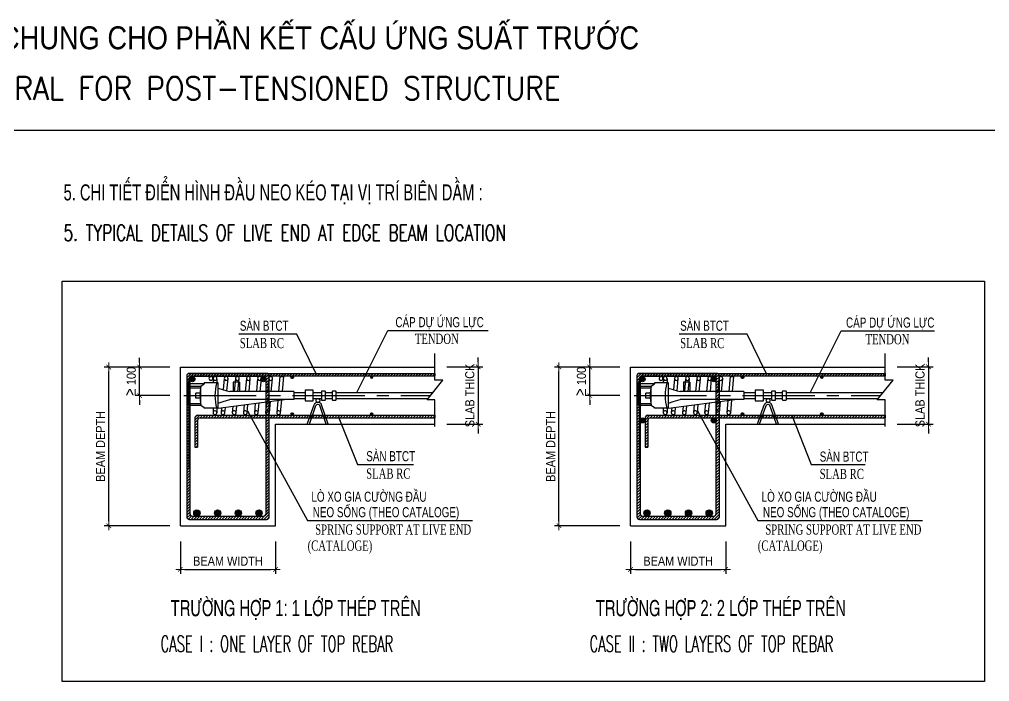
# Model space of a CAD drawing. Header units: millimetres. Extents: x 408913 to 1237273, y -191467 to -86666.
# Drawn here: x 1196826 to 1217962, y -146475 to -132042 of the extents above; entities that cross this region are included whole.
import ezdxf
from ezdxf.enums import TextEntityAlignment as Align

# ---------------------------------------------------------------- set-up
doc = ezdxf.new("R2010")
doc.units = ezdxf.units.MM
doc.header["$LTSCALE"] = 35
doc.header["$PDMODE"] = 3
doc.linetypes.add('ACAD_ISO02W100', pattern=[15, 12, -3])
doc.linetypes.add('CENTER2', pattern=[1.125, 0.75, -0.125, 0.125, -0.125])
for name, color, linetype in [('ANCHOR', 3, 'Continuous'), ('Hatch', 8, 'Continuous'), ('KCS_BORDER', 3, 'Continuous'), ('KCS_SNODE', 6, 'Continuous'), ('KCS_STEEL', 4, 'Continuous'), ('Layer1', 3, 'Continuous'), ('S-Dim', 7, 'Continuous'), ('STEEL', 4, 'Continuous'), ('STR.Dim_F-CL-B', 8, 'Continuous'), ('t10', 3, 'Continuous'), ('TEXT', 4, 'Continuous'), ('TXT-ST2', 7, 'Continuous'), ('VSC-TEXT', 31, 'Continuous'), ('y-profile', 7, 'Continuous')]:
    doc.layers.add(name, color=color, linetype=linetype)
for name, color, linetype, lineweight in [('NDC_S_DIM', 1, 'Continuous', 9), ('NDC_S_VN TEXT', 7, 'Continuous', 9), ('VSL-HATCH', 9, 'Continuous', 0)]:
    doc.layers.add(name, color=color, linetype=linetype, lineweight=lineweight)
doc.styles.add('2F', font='')
doc.styles.add('Arial', font='arial.ttf', dxfattribs={"width": 0.6})
doc.styles.add('E100', font='ISOCP.shx')
doc.styles.add('NDC_ARIAL', font='arial.ttf', dxfattribs={"width": 0.85})
doc.styles.add('ROMANS', font='romans', dxfattribs={"width": 0.75, "bigfont": 'vns'})
doc.styles.add('VNTIMEH', font='vntimeh.shx', dxfattribs={"width": 0.8, "bigfont": 'vns.shx'})
doc.styles.get('2F').set_extended_font_data('.VnArial NarrowH')
doc.dimstyles.new('A2_1-10', dxfattribs={"dimscale": 100, "dimtxt": 2, "dimasz": 1, "dimexe": 1, "dimexo": 0, "dimgap": 0.8, "dimtad": 1, "dimdec": 0, "dimlfac": 0.1, "dimdsep": 46, "dimtxsty": 'NDC_ARIAL', "dimblk": 'DIMMARK', "dimcen": 49999.938995, "dimdle": 1.5, "dimclrd": 1, "dimclre": 1, "dimclrt": 3, "dimadec": 0, "dimazin": 0, "dimtfac": 1, "dimtdec": 0, "dimtix": 1, "dimtmove": 2, "dimatfit": 3, "dimfxl": 1, "dimarcsym": 0})
doc.dimstyles.new('AR4-25', dxfattribs={"dimscale": 25, "dimtxt": 2.3, "dimasz": 2, "dimexe": 2, "dimexo": 2, "dimgap": 1, "dimtad": 1, "dimdec": 0, "dimzin": 0, "dimdsep": 46, "dimtxsty": 'E100', "dimblk1": 'AR4', "dimcen": 0, "dimdle": 0.2, "dimclrd": 8, "dimclre": 8, "dimclrt": 6, "dimadec": 0, "dimazin": 0, "dimtfac": 1, "dimtdec": 0, "dimtix": 1, "dimtmove": 2, "dimatfit": 3, "dimfxl": 2, "dimtolj": 1, "dimtzin": 0, "dimarcsym": 0})
pattern_1 = [(45, (-2943687.8, -596685.67), (-30.55711447, 30.55711447), [])]
pattern_2 = [(45, (-2933880.276, -596685.67), (-30.55711447, 30.55711447), [])]

# ---------------------------------------------------------------- blocks, each defined once
blk = doc.blocks.new('KCS_SNODE')
at = {"layer": 'KCS_SNODE'}
blk.add_hatch(color=256, dxfattribs=at).paths.add_polyline_path([(10, 0, 1), (-10, 0, 1)])
blk.add_circle((0, 0), 10, dxfattribs=at)
blk = doc.blocks.new('1')
at = {"layer": 'KCS_STEEL', "color": 2}
for p, q in [((122, 0), (-122, 0)), ((-130, -8), (-130, -452)), ((-120, -18), (-120, -442)), ((112, -10), (-112, -10)), ((120, -442), (120, -18)), ((130, -452), (130, -8)), ((-112, -450), (112, -450)), ((-122, -460), (122, -460))]:
    blk.add_line(p, q, dxfattribs=at)
for centre, start, end in [((-122, -8), 90, 180), ((122, -8), 0, 90), ((-112, -18), 90, 180), ((112, -18), 0, 90), ((-122, -452), 180, 270), ((-112, -442), 180, 270), ((112, -442), 270, 0), ((122, -452), 270, 0)]:
    blk.add_arc(centre, 8, start, end, dxfattribs=at)
blk = doc.blocks.new('DIMMARK')
at = {"layer": 'NDC_S_DIM', "color": 1}
blk.add_line((-1.5, 0), (1, 0), dxfattribs=at)
at = {"layer": 'NDC_S_DIM', "color": 2, "const_width": 0.15}
blk.add_lwpolyline([(-0.5, -0.5), (0.5, 0.5)], dxfattribs=at)
blk = doc.blocks.new('*D440')
at = {"layer": 'DEFPOINTS', "color": 0, "transparency": 16777216}
for p in [(1200332, -143423), (1202406, -143423), (1202406, -144028)]:
    blk.add_point(p, dxfattribs=at)
at = {"layer": 'NDC_S_DIM', "color": 1, "lineweight": -2, "transparency": 16777216}
for p, q in [((1200332, -143423), (1200332, -144128)), ((1202406, -143423), (1202406, -144128)), ((1200432, -144028), (1202306, -144028))]:
    blk.add_line(p, q, dxfattribs=at)
at = {"layer": 'NDC_S_DIM', "color": 1, "lineweight": -2, "transparency": 16777216, "xscale": 100, "yscale": 100, "zscale": 100, "rotation": 180}
blk.add_blockref('DIMMARK', (1200332, -144028), dxfattribs=at)
at = {"layer": 'NDC_S_DIM', "color": 1, "lineweight": -2, "transparency": 16777216, "xscale": 100, "yscale": 100, "zscale": 100}
blk.add_blockref('DIMMARK', (1202406, -144028), dxfattribs=at)
at = {"layer": 'NDC_S_DIM', "color": 3, "transparency": 16777216, "insert": (1201369, -143848), "char_height": 200, "attachment_point": 5, "style": 'NDC_ARIAL'}
blk.add_mtext('BEAM WIDTH', dxfattribs=at)
blk = doc.blocks.new('*D441')
at = {"layer": 'DEFPOINTS', "color": 0, "transparency": 16777216}
for p in [(1198772, -139619), (1200101, -139619), (1200101, -143077)]:
    blk.add_point(p, dxfattribs=at)
at = {"layer": 'NDC_S_DIM', "color": 1, "lineweight": -2, "transparency": 16777216}
for p, q in [((1200101, -139619), (1198672, -139619)), ((1198772, -142977), (1198772, -139719)), ((1200101, -143077), (1198672, -143077))]:
    blk.add_line(p, q, dxfattribs=at)
at = {"layer": 'NDC_S_DIM', "color": 1, "lineweight": -2, "transparency": 16777216, "xscale": 100, "yscale": 100, "zscale": 100}
for p, rotation in [((1198772, -139619), 90), ((1198772, -143077), 270)]:
    blk.add_blockref('DIMMARK', p, dxfattribs=dict(at, rotation=rotation))
at = {"layer": 'NDC_S_DIM', "color": 3, "transparency": 16777216, "insert": (1198592, -141348), "char_height": 200, "attachment_point": 5, "rotation": 90, "style": 'NDC_ARIAL'}
blk.add_mtext('BEAM DEPTH', dxfattribs=at)
blk = doc.blocks.new('AR4')
blk.add_line((0, 1), (0, -1))
blk.add_solid([(-1, 0.17), (-1, -0.17), (0, 0)])
blk = doc.blocks.new('*D442')
at = {"layer": 'DEFPOINTS', "color": 0, "transparency": 16777216}
for p in [(1210139, -143423), (1212214, -143423), (1212214, -144028)]:
    blk.add_point(p, dxfattribs=at)
at = {"layer": 'NDC_S_DIM', "color": 1, "lineweight": -2, "transparency": 16777216}
for p, q in [((1210139, -143423), (1210139, -144128)), ((1212214, -143423), (1212214, -144128)), ((1210239, -144028), (1212114, -144028))]:
    blk.add_line(p, q, dxfattribs=at)
at = {"layer": 'NDC_S_DIM', "color": 1, "lineweight": -2, "transparency": 16777216, "xscale": 100, "yscale": 100, "zscale": 100, "rotation": 180}
blk.add_blockref('DIMMARK', (1210139, -144028), dxfattribs=at)
at = {"layer": 'NDC_S_DIM', "color": 1, "lineweight": -2, "transparency": 16777216, "xscale": 100, "yscale": 100, "zscale": 100}
blk.add_blockref('DIMMARK', (1212214, -144028), dxfattribs=at)
at = {"layer": 'NDC_S_DIM', "color": 3, "transparency": 16777216, "insert": (1211177, -143848), "char_height": 200, "attachment_point": 5, "style": 'NDC_ARIAL'}
blk.add_mtext('BEAM WIDTH', dxfattribs=at)
blk = doc.blocks.new('*D513')
at = {"layer": 'DEFPOINTS', "color": 0, "transparency": 16777216}
for p in [(1199445, -139619), (1200101, -139619), (1200101, -140242)]:
    blk.add_point(p, dxfattribs=at)
at = {"layer": 'NDC_S_DIM', "color": 1, "lineweight": -2, "transparency": 16777216}
for p, q in [((1199445, -139519), (1199445, -139419)), ((1200101, -139619), (1199345, -139619)), ((1199445, -140242), (1199445, -139619)), ((1200101, -140242), (1199345, -140242)), ((1199445, -140342), (1199445, -140442))]:
    blk.add_line(p, q, dxfattribs=at)
at = {"layer": 'NDC_S_DIM', "color": 1, "lineweight": -2, "transparency": 16777216, "xscale": 100, "yscale": 100, "zscale": 100}
for p, rotation in [((1199445, -139619), 270), ((1199445, -140242), 90)]:
    blk.add_blockref('DIMMARK', p, dxfattribs=dict(at, rotation=rotation))
at = {"layer": 'NDC_S_DIM', "color": 3, "transparency": 16777216, "insert": (1199238, -139931), "char_height": 200, "attachment_point": 5, "rotation": 90, "style": 'NDC_ARIAL'}
blk.add_mtext('{\\fSakkal Majalla|b0|i0|c0|p2;\\H1.25x;≥\\C0; }100', dxfattribs=at)
blk = doc.blocks.new('*D514')
at = {"layer": 'DEFPOINTS', "color": 0, "transparency": 16777216}
for p in [(1206137, -139613), (1206137, -140864), (1206822, -140864)]:
    blk.add_point(p, dxfattribs=at)
at = {"layer": 'NDC_S_DIM', "color": 1, "lineweight": -2, "transparency": 16777216}
for p, q in [((1206822, -139513), (1206822, -139413)), ((1206137, -139613), (1206922, -139613)), ((1206822, -139613), (1206822, -140864)), ((1206137, -140864), (1206922, -140864)), ((1206822, -140964), (1206822, -141064))]:
    blk.add_line(p, q, dxfattribs=at)
at = {"layer": 'NDC_S_DIM', "color": 1, "lineweight": -2, "transparency": 16777216, "xscale": 100, "yscale": 100, "zscale": 100}
for p, rotation in [((1206822, -139613), 270), ((1206822, -140864), 90)]:
    blk.add_blockref('DIMMARK', p, dxfattribs=dict(at, rotation=rotation))
at = {"layer": 'NDC_S_DIM', "color": 3, "transparency": 16777216, "insert": (1206639, -140238), "char_height": 200, "attachment_point": 5, "rotation": 90, "style": 'NDC_ARIAL'}
blk.add_mtext('SLAB THICK', dxfattribs=at)
blk = doc.blocks.new('*D515')
at = {"layer": 'DEFPOINTS', "color": 0, "transparency": 16777216}
for p in [(1208580, -139619), (1209908, -139619), (1209908, -143077)]:
    blk.add_point(p, dxfattribs=at)
at = {"layer": 'NDC_S_DIM', "color": 1, "lineweight": -2, "transparency": 16777216}
for p, q in [((1209908, -139619), (1208480, -139619)), ((1208580, -142977), (1208580, -139719)), ((1209908, -143077), (1208480, -143077))]:
    blk.add_line(p, q, dxfattribs=at)
at = {"layer": 'NDC_S_DIM', "color": 1, "lineweight": -2, "transparency": 16777216, "xscale": 100, "yscale": 100, "zscale": 100}
for p, rotation in [((1208580, -139619), 90), ((1208580, -143077), 270)]:
    blk.add_blockref('DIMMARK', p, dxfattribs=dict(at, rotation=rotation))
at = {"layer": 'NDC_S_DIM', "color": 3, "transparency": 16777216, "insert": (1208400, -141348), "char_height": 200, "attachment_point": 5, "rotation": 90, "style": 'NDC_ARIAL'}
blk.add_mtext('BEAM DEPTH', dxfattribs=at)
blk = doc.blocks.new('*D516')
at = {"layer": 'DEFPOINTS', "color": 0, "transparency": 16777216}
for p in [(1209252, -139619), (1209908, -139619), (1209908, -140242)]:
    blk.add_point(p, dxfattribs=at)
at = {"layer": 'NDC_S_DIM', "color": 1, "lineweight": -2, "transparency": 16777216}
for p, q in [((1209252, -139519), (1209252, -139419)), ((1209908, -139619), (1209152, -139619)), ((1209252, -140242), (1209252, -139619)), ((1209908, -140242), (1209152, -140242)), ((1209252, -140342), (1209252, -140442))]:
    blk.add_line(p, q, dxfattribs=at)
at = {"layer": 'NDC_S_DIM', "color": 1, "lineweight": -2, "transparency": 16777216, "xscale": 100, "yscale": 100, "zscale": 100}
for p, rotation in [((1209252, -139619), 270), ((1209252, -140242), 90)]:
    blk.add_blockref('DIMMARK', p, dxfattribs=dict(at, rotation=rotation))
at = {"layer": 'NDC_S_DIM', "color": 3, "transparency": 16777216, "insert": (1209046, -139931), "char_height": 200, "attachment_point": 5, "rotation": 90, "style": 'NDC_ARIAL'}
blk.add_mtext('{\\fSakkal Majalla|b0|i0|c0|p2;\\H1.25x;≥\\C0; }100', dxfattribs=at)
blk = doc.blocks.new('*D517')
at = {"layer": 'DEFPOINTS', "color": 0, "transparency": 16777216}
for p in [(1215945, -139613), (1215945, -140864), (1216630, -140864)]:
    blk.add_point(p, dxfattribs=at)
at = {"layer": 'NDC_S_DIM', "color": 1, "lineweight": -2, "transparency": 16777216}
for p, q in [((1216630, -139513), (1216630, -139413)), ((1215945, -139613), (1216730, -139613)), ((1216630, -139613), (1216630, -140864)), ((1215945, -140864), (1216730, -140864)), ((1216630, -140964), (1216630, -141064))]:
    blk.add_line(p, q, dxfattribs=at)
at = {"layer": 'NDC_S_DIM', "color": 1, "lineweight": -2, "transparency": 16777216, "xscale": 100, "yscale": 100, "zscale": 100}
for p, rotation in [((1216630, -139613), 270), ((1216630, -140864), 90)]:
    blk.add_blockref('DIMMARK', p, dxfattribs=dict(at, rotation=rotation))
at = {"layer": 'NDC_S_DIM', "color": 3, "transparency": 16777216, "insert": (1216446, -140238), "char_height": 200, "attachment_point": 5, "rotation": 90, "style": 'NDC_ARIAL'}
blk.add_mtext('SLAB THICK', dxfattribs=at)

msp = doc.modelspace()

# ---------------------------------------------------------------- hatches: boundary and pattern name
at = {"layer": 'VSL-HATCH'}
h = msp.add_hatch(dxfattribs=at)
h.set_pattern_fill('ANSI31', color=256, scale=345.714286, style=0)
h.set_pattern_definition(pattern_1)
h.paths.add_polyline_path([(1202212.6, -139757.7), (1200525.5, -139757.7, 0.4142136), (1200470.2, -139813), (1200470.2, -142882.9, 0.4142136), (1200525.5, -142938.3), (1202212.6, -142938.3, 0.4142136), (1202267.9, -142882.9), (1202267.9, -139813, 0.4142136)])
h.paths.add_polyline_path([(1202143.5, -139826.8, -0.4142136), (1202198.8, -139882.1), (1202198.8, -142813.8, -0.4142136), (1202143.5, -142869.1), (1200594.7, -142869.1, -0.4142136), (1200539.4, -142813.8), (1200539.4, -139882.1, -0.4142136), (1200594.7, -139826.8)], flags=16)
h = msp.add_hatch(dxfattribs=at)
h.set_pattern_fill('ANSI31', color=256, scale=345.714286, style=0)
h.set_pattern_definition(pattern_1)
h.paths.add_polyline_path([(1205879.4, -139757.7), (1202212.6, -139757.7, -0.4142136), (1202267.9, -139813), (1205879.4, -139813)])
h.paths.add_polyline_path([(1202212.6, -139757.7), (1200525.5, -139757.7, 0.4142136), (1200470.2, -139813), (1200470.2, -141832), (1200525.5, -141832), (1200525.5, -139868.3, -0.4142136), (1200580.8, -139813), (1202267.9, -139813, 0.4142136)])
h = msp.add_hatch(dxfattribs=at)
h.set_pattern_fill('ANSI31', color=256, scale=69.142857, style=0)
h.set_pattern_definition([(45, (-2943687.801, -595883.614), (-6.111422895, 6.111422895), [])])
h.paths.add_polyline_path([(1202742.4, -139840.7, 1), (1202797.7, -139840.7, 1)])
h = msp.add_hatch(dxfattribs=at)
h.set_pattern_fill('ANSI31', color=256, scale=69.142857, style=0)
h.set_pattern_definition([(45, (-2941959.229, -595883.614), (-6.111422895, 6.111422895), [])])
h.paths.add_polyline_path([(1204471, -139840.7, 1), (1204526.3, -139840.7, 1)])
h = msp.add_hatch(dxfattribs=at)
h.set_pattern_fill('ANSI31', color=256, scale=345.714286, style=0)
h.set_pattern_definition(pattern_2)
h.paths.add_polyline_path([(1212020.1, -139757.7), (1210333.1, -139757.7, 0.4142136), (1210277.7, -139813), (1210277.7, -142882.9, 0.4142136), (1210333.1, -142938.3), (1212020.1, -142938.3, 0.4142136), (1212075.5, -142882.9), (1212075.5, -139813, 0.4142136)])
h.paths.add_polyline_path([(1211951, -139826.8, -0.4142136), (1212006.3, -139882.1), (1212006.3, -142813.8, -0.4142136), (1211951, -142869.1), (1210402.2, -142869.1, -0.4142136), (1210346.9, -142813.8), (1210346.9, -139882.1, -0.4142136), (1210402.2, -139826.8)], flags=16)
h = msp.add_hatch(dxfattribs=at)
h.set_pattern_fill('ANSI31', color=256, scale=345.714286, style=0)
h.set_pattern_definition(pattern_2)
h.paths.add_polyline_path([(1215686.9, -139757.7), (1212020.1, -139757.7, -0.4142136), (1212075.5, -139813), (1215686.9, -139813)])
h.paths.add_polyline_path([(1212020.1, -139757.7), (1210333.1, -139757.7, 0.4142136), (1210277.7, -139813), (1210277.7, -141832), (1210333.1, -141832), (1210333.1, -139868.3, -0.4142136), (1210388.4, -139813), (1212075.5, -139813, 0.4142136)])
h = msp.add_hatch(dxfattribs=at)
h.set_pattern_fill('ANSI31', color=256, scale=69.142857, style=0)
h.set_pattern_definition([(45, (-2933880.276, -595883.614), (-6.111422895, 6.111422895), [])])
h.paths.add_polyline_path([(1212549.9, -139840.7, 1), (1212605.2, -139840.7, 1)])
h = msp.add_hatch(dxfattribs=at)
h.set_pattern_fill('ANSI31', color=256, scale=69.142857, style=0)
h.set_pattern_definition([(45, (-2932151.705, -595883.614), (-6.111422895, 6.111422895), [])])
h.paths.add_polyline_path([(1214278.5, -139840.7, 1), (1214333.8, -139840.7, 1)])
h = msp.add_hatch(dxfattribs=at)
h.set_pattern_fill('ANSI31', color=256, scale=345.714286, style=0)
h.set_pattern_definition(pattern_1)
h.paths.add_polyline_path([(1205879.4, -140670.4), (1202267.9, -140670.4), (1202267.9, -140725.7), (1205879.4, -140725.7)])
h.paths.add_polyline_path([(1202267.9, -140670.4), (1202198.8, -140670.4), (1202198.8, -140725.7), (1202267.9, -140725.7)])
edge = h.paths.add_edge_path()
edge.add_line((1202198.8, -140670.4), (1200706.3, -140670.4))
edge.add_arc((1200706.3, -140725.7), 55.3, 90, 180)
edge.add_line((1200651, -140725.7), (1200651, -141361.8))
edge.add_line((1200651, -141361.8), (1200706.3, -141361.8))
edge.add_line((1200706.3, -141361.8), (1200706.3, -140781))
edge.add_arc((1200761.6, -140781), 55.3, 90, 180, ccw=False)
edge.add_line((1200761.6, -140725.7), (1202198.8, -140725.7))
edge.add_line((1202198.8, -140725.7), (1202198.8, -140670.4))
h = msp.add_hatch(dxfattribs=at)
h.set_pattern_fill('ANSI31', color=256, scale=69.142857, style=0)
h.set_pattern_definition([(45, (-2943687.801, -596685.671), (-6.111422895, 6.111422895), [])])
h.paths.add_polyline_path([(1202742.4, -140642.7, 1), (1202797.7, -140642.7, 1)])
h = msp.add_hatch(dxfattribs=at)
h.set_pattern_fill('ANSI31', color=256, scale=69.142857, style=0)
h.set_pattern_definition([(45, (-2941959.229, -596685.671), (-6.111422895, 6.111422895), [])])
h.paths.add_polyline_path([(1204471, -140642.7, 1), (1204526.3, -140642.7, 1)])
h = msp.add_hatch(dxfattribs=at)
h.set_pattern_fill('ANSI31', color=256, scale=345.714286, style=0)
h.set_pattern_definition(pattern_2)
h.paths.add_polyline_path([(1215686.9, -140670.4), (1212075.5, -140670.4), (1212075.5, -140725.7), (1215686.9, -140725.7)])
h.paths.add_polyline_path([(1212075.5, -140670.4), (1212006.3, -140670.4), (1212006.3, -140725.7), (1212075.5, -140725.7)])
edge = h.paths.add_edge_path()
edge.add_line((1212006.3, -140670.4), (1210513.8, -140670.4))
edge.add_arc((1210513.8, -140725.7), 55.3, 90, 180)
edge.add_line((1210458.5, -140725.7), (1210458.5, -141361.8))
edge.add_line((1210458.5, -141361.8), (1210513.8, -141361.8))
edge.add_line((1210513.8, -141361.8), (1210513.8, -140781))
edge.add_arc((1210569.2, -140781), 55.3, 90, 180, ccw=False)
edge.add_line((1210569.2, -140725.7), (1212006.3, -140725.7))
edge.add_line((1212006.3, -140725.7), (1212006.3, -140670.4))
h = msp.add_hatch(dxfattribs=at)
h.set_pattern_fill('ANSI31', color=256, scale=69.142857, style=0)
h.set_pattern_definition([(45, (-2933880.276, -596685.671), (-6.111422895, 6.111422895), [])])
h.paths.add_polyline_path([(1212549.9, -140642.7, 1), (1212605.2, -140642.7, 1)])
h = msp.add_hatch(dxfattribs=at)
h.set_pattern_fill('ANSI31', color=256, scale=69.142857, style=0)
h.set_pattern_definition([(45, (-2932151.705, -596685.671), (-6.111422895, 6.111422895), [])])
h.paths.add_polyline_path([(1214278.5, -140642.7, 1), (1214333.8, -140642.7, 1)])
at = {"layer": 'y-profile'}
for points in [[(1200539.2, -139882.1, 1), (1200649.8, -139882.1, 1)], [(1202198.9, -139882.1, -1), (1202088.3, -139882.1, -1)], [(1210346.7, -139882.1, 1), (1210457.4, -139882.1, 1)], [(1212006.5, -139882.1, -1), (1211895.8, -139882.1, -1)], [(1210346.7, -140781, 1), (1210457.4, -140781, 1)], [(1212006.5, -140781, -1), (1211895.8, -140781, -1)]]:
    msp.add_hatch(color=256, dxfattribs=at).paths.add_polyline_path(points)

# ---------------------------------------------------------------- linework, layer by layer
for p, q in [((1201621, -139945.3), (1201482.7, -139945.3)), ((1201482.7, -139945.3), (1201482.7, -140155.3)), ((1201621, -139945.3), (1201621, -140155.3)), ((1211428.5, -139945.3), (1211290.3, -139945.3)), ((1211290.3, -139945.3), (1211290.3, -140155.3)), ((1211428.5, -139945.3), (1211428.5, -140155.3))]:
    msp.add_line(p, q)
for points in [[(1203479, -140141.4), (1203419, -140141.4, 0.4142136), (1203405.2, -140155.3), (1203405.2, -140328.1, 0.4142136), (1203419, -140342), (1203479, -140342, 0.4142136), (1203492.9, -140328.1), (1203492.9, -140155.3, 0.4142136)], [(1203712.8, -140141.4), (1203652.7, -140141.4, 0.4142136), (1203638.9, -140155.2), (1203638.9, -140328.1, 0.4142136), (1203652.7, -140341.9), (1203712.8, -140341.9, 0.4142136), (1203726.6, -140328.1), (1203726.6, -140155.2, 0.4142136)], [(1213286.6, -140141.4), (1213226.5, -140141.4, 0.4142136), (1213212.7, -140155.3), (1213212.7, -140328.1, 0.4142136), (1213226.5, -140342), (1213286.6, -140342, 0.4142136), (1213300.4, -140328.1), (1213300.4, -140155.3, 0.4142136)], [(1213520.3, -140141.4), (1213460.2, -140141.4, 0.4142136), (1213446.4, -140155.2), (1213446.4, -140328.1, 0.4142136), (1213460.2, -140341.9), (1213520.3, -140341.9, 0.4142136), (1213534.1, -140328.1), (1213534.1, -140155.2, 0.4142136)]]:
    msp.add_lwpolyline(points, format="xyb", close=True)
at = {"layer": 'ANCHOR', "color": 7}
for p, q in [((1200852.3, -139983.1), (1200481.1, -139983.1)), ((1200481.1, -139983.1), (1200481.1, -140071.1)), ((1200481.1, -140071.1), (1200517, -140071.1)), ((1200506.9, -140036.5), (1200781.3, -140036.5)), ((1200506.9, -140036.5), (1200781.3, -140036.5)), ((1200517, -140071.1), (1200769.6, -140071.1)), ((1200781.3, -140036.5), (1200852.3, -139983.1)), ((1200781.3, -140446.9), (1200781.3, -140036.5)), ((1201159.1, -139965.1), (1200852.3, -139965.1)), ((1200852.3, -139965.1), (1200852.3, -139983.1)), ((1201159, -140518.3), (1201159.1, -139965.1)), ((1201159.1, -140079.7), (1201345, -140134.9)), ((1210659.8, -139983.1), (1210288.7, -139983.1)), ((1210288.7, -139983.1), (1210288.7, -140071.1)), ((1210288.7, -140071.1), (1210324.5, -140071.1)), ((1210314.4, -140036.5), (1210588.9, -140036.5)), ((1210314.4, -140036.5), (1210588.9, -140036.5)), ((1210324.5, -140071.1), (1210577.2, -140071.1)), ((1210588.9, -140036.5), (1210659.8, -139983.1)), ((1210588.9, -140446.9), (1210588.9, -140036.5)), ((1210966.6, -139965.1), (1210659.8, -139965.1)), ((1210659.8, -139965.1), (1210659.8, -139983.1)), ((1210966.6, -140518.3), (1210966.6, -139965.1)), ((1210966.6, -140079.7), (1211152.5, -140134.9)), ((1200666.9, -140296.9), (1200666.9, -140186.3)), ((1200761.3, -140186.3), (1200666.9, -140186.3)), ((1200761.3, -140296.9), (1200666.9, -140296.9)), ((1201159.1, -140518.3), (1202604.1, -140328.1)), ((1201262, -140373.1), (1201413.5, -140328.1)), ((1201345, -140134.9), (1201413.4, -140155.3)), ((1202803.2, -140155.3), (1201413.4, -140155.3)), ((1202803.2, -140328.1), (1201413.5, -140328.1)), ((1202803.2, -140155.3), (1202803.2, -140328.1)), ((1202803.2, -140176), (1203047.6, -140176)), ((1202803.2, -140307.4), (1203047.6, -140307.4)), ((1203226.4, -140176), (1203405.2, -140176)), ((1203226.4, -140307.4), (1203405.2, -140307.4)), ((1203492.9, -140176), (1203638.9, -140176)), ((1203492.9, -140307.4), (1203638.9, -140307.4)), ((1203726.6, -140176), (1205833.2, -140176)), ((1203726.6, -140307.4), (1205728.1, -140307.4)), ((1210474.4, -140296.9), (1210474.4, -140186.3)), ((1210568.8, -140186.3), (1210474.4, -140186.3)), ((1210568.8, -140296.9), (1210474.4, -140296.9)), ((1210966.6, -140518.3), (1212411.7, -140328.1)), ((1211069.5, -140373.1), (1211221, -140328.1)), ((1211152.5, -140134.9), (1211220.9, -140155.3)), ((1212610.8, -140155.3), (1211220.9, -140155.3)), ((1212610.8, -140328.1), (1211221, -140328.1)), ((1212610.8, -140155.3), (1212610.8, -140328.1)), ((1212610.8, -140176), (1212855.1, -140176)), ((1212610.8, -140307.4), (1212855.1, -140307.4)), ((1213033.9, -140176), (1213212.7, -140176)), ((1213033.9, -140307.4), (1213212.7, -140307.4)), ((1213300.4, -140176), (1213446.4, -140176)), ((1213300.4, -140307.4), (1213446.4, -140307.4)), ((1213534.1, -140176), (1215640.7, -140176)), ((1213534.1, -140307.4), (1215535.7, -140307.4)), ((1200506.9, -140446.9), (1200781.3, -140446.9)), ((1200506.9, -140446.9), (1200781.3, -140446.9)), ((1200517, -140412.3), (1200769.6, -140412.3)), ((1200781.3, -140412.3), (1200781.3, -140412.3)), ((1200781.3, -140446.9), (1200852.3, -140500.3)), ((1200852.3, -140518.3), (1200852.3, -140500.3)), ((1201159.1, -140518.3), (1200852.3, -140518.3)), ((1201159, -140403.6), (1201262, -140373.1)), ((1210314.4, -140446.9), (1210588.9, -140446.9)), ((1210314.4, -140446.9), (1210588.9, -140446.9)), ((1210324.5, -140412.3), (1210577.2, -140412.3)), ((1210588.9, -140412.3), (1210588.9, -140412.3)), ((1210588.9, -140446.9), (1210659.8, -140500.3)), ((1210659.8, -140518.3), (1210659.8, -140500.3)), ((1210966.6, -140518.3), (1210659.8, -140518.3)), ((1210966.6, -140403.6), (1211069.5, -140373.1))]:
    msp.add_line(p, q, dxfattribs=at)
for centre, radius, start, end in [((1201062.5, -140241.7), 592.3, 159.73214, 200.26786), ((1201062.5, -140241.7), 571.6, 162.63271, 197.36729), ((1201743.7, -140241.7), 984, 167.96412, 192.03588), ((1202097.2, -140241.7), 1012.5, 164.14652, 195.84936), ((1210870.1, -140241.7), 592.3, 159.73214, 200.26786), ((1210870.1, -140241.7), 571.6, 162.63271, 197.36729), ((1211551.2, -140241.7), 984, 167.96412, 192.03588), ((1211904.7, -140241.7), 1012.5, 164.14652, 195.84936)]:
    msp.add_arc(centre, radius, start, end, dxfattribs=at)
at = {"layer": 'Hatch', "linetype": 'ACAD_ISO02W100', "ltscale": 7}
for p, q in [((1203098.2, -140864), (1203245.1, -140445.7)), ((1203142.2, -140864), (1203284.2, -140459.5)), ((1203511.3, -140864), (1203369.3, -140459.5)), ((1203555.3, -140864), (1203408.5, -140445.7)), ((1212905.8, -140864), (1213052.6, -140445.7)), ((1212949.7, -140864), (1213091.7, -140459.5)), ((1213318.9, -140864), (1213176.9, -140459.5)), ((1213362.8, -140864), (1213216, -140445.7))]:
    msp.add_line(p, q, dxfattribs=at)
at = {"layer": 'Hatch'}
for p, q in [((1203330.2, -140390.3), (1203323.3, -140390.3)), ((1203330.2, -140431.7), (1203323.3, -140431.7)), ((1213137.7, -140390.3), (1213130.9, -140390.3)), ((1213137.7, -140431.7), (1213130.9, -140431.7))]:
    msp.add_line(p, q, dxfattribs=at)
for centre in [(1203329, -140348.8), (1213136.5, -140348.8)]:
    msp.add_circle(centre, 41.5, dxfattribs=at)
for centre, radius, start, end in [((1203323.3, -140473.2), 83, 90, 160.65508), ((1203323.3, -140473.2), 41.5, 90, 160.65508), ((1203330.2, -140473.2), 83, 19.34492, 90), ((1203330.2, -140473.2), 41.5, 19.34492, 90), ((1213130.9, -140473.2), 83, 90, 160.65508), ((1213130.9, -140473.2), 41.5, 90, 160.65508), ((1213137.7, -140473.2), 83, 19.34492, 90), ((1213137.7, -140473.2), 41.5, 19.34492, 90)]:
    msp.add_arc(centre, radius, start, end, dxfattribs=at)
at = {"layer": 'KCS_BORDER'}
for p, q in [((1200331.9, -139619.4), (1202406.2, -139619.4)), ((1200331.9, -143076.5), (1200331.9, -139619.4)), ((1202406.2, -139619.4), (1205879.4, -139619.4)), ((1210139.5, -139619.4), (1212213.7, -139619.4)), ((1210139.5, -143076.5), (1210139.5, -139619.4)), ((1212213.7, -139619.4), (1215686.9, -139619.4)), ((1202406.2, -143076.5), (1202406.2, -140864)), ((1202406.2, -140864), (1205879.4, -140864)), ((1212213.7, -143076.5), (1212213.7, -140864)), ((1212213.7, -140864), (1215686.9, -140864)), ((1200331.9, -143076.5), (1202406.2, -143076.5)), ((1210139.5, -143076.5), (1212213.7, -143076.5))]:
    msp.add_line(p, q, dxfattribs=at)
at = {"layer": 'KCS_BORDER', "color": 1}
for points in [[(1205879.4, -140913.4), (1205879.4, -140334.3), (1205706.6, -140334.3), (1206052.3, -139902.2), (1205879.4, -139902.2), (1205879.4, -139323.1)], [(1215686.9, -140913.4), (1215686.9, -140334.3), (1215514.1, -140334.3), (1215859.8, -139902.2), (1215686.9, -139902.2), (1215686.9, -139323.1)]]:
    msp.add_lwpolyline(points, dxfattribs=at)
at = {"layer": 'KCS_STEEL', "color": 6}
for p, q in [((1200470.2, -139813), (1200470.2, -141832)), ((1200525.5, -139757.7), (1205879.4, -139757.7)), ((1200525.5, -141832), (1200525.5, -139868.3)), ((1200580.8, -139813), (1205879.4, -139813)), ((1205879.4, -139757.7), (1205879.4, -139813)), ((1210277.7, -139813), (1210277.7, -141832)), ((1210333.1, -139757.7), (1215686.9, -139757.7)), ((1210333.1, -141832), (1210333.1, -139868.3)), ((1210388.4, -139813), (1215686.9, -139813)), ((1215686.9, -139757.7), (1215686.9, -139813)), ((1200651, -140725.7), (1200651, -141361.8)), ((1200706.3, -140670.4), (1205879.4, -140670.4)), ((1200761.6, -140725.7), (1205879.4, -140725.7)), ((1205879.4, -140670.4), (1205879.4, -140725.7)), ((1210458.5, -140725.7), (1210458.5, -141361.8)), ((1210513.8, -140670.4), (1215686.9, -140670.4)), ((1210569.2, -140725.7), (1215686.9, -140725.7)), ((1215686.9, -140670.4), (1215686.9, -140725.7)), ((1200706.3, -140781), (1200706.3, -141361.8)), ((1210513.8, -140781), (1210513.8, -141361.8)), ((1200651, -141361.8), (1200706.3, -141361.8)), ((1210458.5, -141361.8), (1210513.8, -141361.8)), ((1200470.2, -141832), (1200525.5, -141832)), ((1210277.7, -141832), (1210333.1, -141832))]:
    msp.add_line(p, q, dxfattribs=at)
for centre in [(1202770, -139840.7), (1212577.6, -139840.7), (1202770, -140642.7), (1204498.6, -140642.7), (1212577.6, -140642.7), (1214306.1, -140642.7)]:
    msp.add_circle(centre, 27.7, dxfattribs=at)
for centre in [(1200525.5, -139813), (1200580.8, -139868.3), (1210333.1, -139813), (1210388.4, -139868.3), (1200706.3, -140725.7), (1200761.6, -140781), (1210513.8, -140725.7), (1210569.2, -140781)]:
    msp.add_arc(centre, 55.3, 90, 180, dxfattribs=at)
at = {"layer": 'Layer1'}
for p, q in [((1201045.3, -139863.5), (1201045, -139965.1)), ((1201127.7, -139873.2), (1201128, -139965.1)), ((1201288.5, -139868.3), (1201266.2, -140111.6)), ((1201347.2, -140135.6), (1201371.2, -139873.2)), ((1201530.8, -139868.3), (1201504.5, -140155.3)), ((1201587.6, -140155.3), (1201613.5, -139873.2)), ((1201772.8, -139868.3), (1201746.5, -140155.3)), ((1201829.6, -140155.3), (1201855.5, -139873.2)), ((1202014.8, -139868.3), (1201988.5, -140155.3)), ((1202071.6, -140155.3), (1202097.5, -139873.2)), ((1202256.8, -139868.3), (1202230.5, -140155.3)), ((1202313.6, -140155.3), (1202339.5, -139873.2)), ((1202502.6, -139826.8), (1202472.5, -140155.3)), ((1202502.6, -139826.8), (1202585.7, -139826.8)), ((1202555.6, -140155.3), (1202585.7, -139826.8)), ((1210852.8, -139863.5), (1210852.6, -139965.1)), ((1210935.2, -139873.2), (1210935.5, -139965.1)), ((1211096, -139868.3), (1211073.8, -140111.6)), ((1211154.7, -140135.6), (1211178.7, -139873.2)), ((1211338.3, -139868.3), (1211312, -140155.3)), ((1211395.2, -140155.3), (1211421, -139873.2)), ((1211580.3, -139868.3), (1211554, -140155.3)), ((1211637.2, -140155.3), (1211663, -139873.2)), ((1211822.3, -139868.3), (1211796, -140155.3)), ((1211879.2, -140155.3), (1211905, -139873.2)), ((1212064.3, -139868.3), (1212038, -140155.3)), ((1212121.2, -140155.3), (1212147, -139873.2)), ((1212310.1, -139826.8), (1212280, -140155.3)), ((1212310.1, -139826.8), (1212393.2, -139826.8)), ((1212363.2, -140155.3), (1212393.2, -139826.8)), ((1202513.5, -140619.2), (1202539.4, -140336.6)), ((1212321, -140619.2), (1212346.9, -140336.6)), ((1201045, -140518.3), (1201045, -140615.1)), ((1201128, -140518.3), (1201128, -140615.1)), ((1201229.8, -140508.9), (1201220.6, -140610.2)), ((1201303.2, -140615.1), (1201313.5, -140502.9)), ((1201475.3, -140476.6), (1201463.1, -140610.2)), ((1201545.8, -140615.1), (1201559.4, -140465.6)), ((1201720.3, -140444.4), (1201705.1, -140610.2)), ((1201787.8, -140615.1), (1201804.4, -140433.3)), ((1201965.3, -140412.2), (1201946.8, -140614.3)), ((1202029.5, -140619.2), (1202049.5, -140401.1)), ((1202210.3, -140379.9), (1202188.8, -140614.3)), ((1202271.5, -140619.2), (1202294.4, -140368.9)), ((1202455.2, -140347.7), (1202430.8, -140614.3)), ((1210852.6, -140518.3), (1210852.6, -140615.1)), ((1210935.5, -140518.3), (1210935.5, -140615.1)), ((1211037.4, -140508.9), (1211028.1, -140610.2)), ((1211110.8, -140615.1), (1211121, -140502.9)), ((1211282.8, -140476.6), (1211270.6, -140610.2)), ((1211353.3, -140615.1), (1211367, -140465.6)), ((1211527.8, -140444.4), (1211512.6, -140610.2)), ((1211595.3, -140615.1), (1211611.9, -140433.3)), ((1211772.8, -140412.2), (1211754.3, -140614.3)), ((1211837, -140619.2), (1211857, -140401.1)), ((1212017.8, -140379.9), (1211996.3, -140614.3)), ((1212079, -140619.2), (1212101.9, -140368.9)), ((1212262.7, -140347.7), (1212238.3, -140614.3))]:
    msp.add_line(p, q, dxfattribs=at)
for points in [[(1203226.4, -140125.1), (1203047.6, -140125.1), (1203047.6, -140358.3), (1203226.4, -140358.3)], [(1213033.9, -140125.1), (1212855.1, -140125.1), (1212855.1, -140358.3), (1213033.9, -140358.3)]]:
    msp.add_lwpolyline(points, close=True, dxfattribs=at)
for centre, start, end in [((1200996.9, -139868.3), 173.29016, 353.29016), ((1200996.9, -139868.3), 353.29016, 173.29016), ((1201086.5, -139868.3), 173.29016, 353.29016), ((1201086.5, -139868.3), 353.29016, 173.29016), ((1201330, -139868.3), 173.29016, 353.29016), ((1201330, -139868.3), 353.29016, 173.29016), ((1201572.3, -139868.3), 173.29016, 353.29016), ((1201572.3, -139868.3), 353.29016, 173.29016), ((1201814.3, -139868.3), 173.29016, 353.29016), ((1201814.3, -139868.3), 353.29016, 173.29016), ((1202056.3, -139868.3), 173.29016, 353.29016), ((1202056.3, -139868.3), 353.29016, 173.29016), ((1202298.3, -139868.3), 173.29016, 353.29016), ((1202298.3, -139868.3), 353.29016, 173.29016), ((1210804.4, -139868.3), 173.29016, 353.29016), ((1210804.4, -139868.3), 353.29016, 173.29016), ((1210894, -139868.3), 173.29016, 353.29016), ((1210894, -139868.3), 353.29016, 173.29016), ((1211137.5, -139868.3), 173.29016, 353.29016), ((1211137.5, -139868.3), 353.29016, 173.29016), ((1211379.8, -139868.3), 173.29016, 353.29016), ((1211379.8, -139868.3), 353.29016, 173.29016), ((1211621.8, -139868.3), 173.29016, 353.29016), ((1211621.8, -139868.3), 353.29016, 173.29016), ((1211863.8, -139868.3), 173.29016, 353.29016), ((1211863.8, -139868.3), 353.29016, 173.29016), ((1212105.8, -139868.3), 173.29016, 353.29016), ((1212105.8, -139868.3), 353.29016, 173.29016), ((1201086.5, -140615.1), 173.29016, 353.29016), ((1201086.5, -140615.1), 353.29016, 173.29016), ((1201261.8, -140615.1), 173.29016, 353.29016), ((1201261.8, -140615.1), 353.29016, 173.29016), ((1201504.3, -140615.1), 173.29016, 353.29016), ((1201504.3, -140615.1), 353.29016, 173.29016), ((1201746.3, -140615.1), 173.29016, 353.29016), ((1201746.3, -140615.1), 353.29016, 173.29016), ((1201988.3, -140615.1), 173.29016, 353.29016), ((1201988.3, -140615.1), 353.29016, 173.29016), ((1202230.3, -140615.1), 173.29016, 353.29016), ((1202230.3, -140615.1), 353.29016, 173.29016), ((1202472.3, -140615.1), 173.29016, 353.29016), ((1202472.3, -140615.1), 353.29016, 173.29016), ((1210894, -140615.1), 173.29016, 353.29016), ((1210894, -140615.1), 353.29016, 173.29016), ((1211069.3, -140615.1), 173.29016, 353.29016), ((1211069.3, -140615.1), 353.29016, 173.29016), ((1211311.8, -140615.1), 173.29016, 353.29016), ((1211311.8, -140615.1), 353.29016, 173.29016), ((1211553.8, -140615.1), 173.29016, 353.29016), ((1211553.8, -140615.1), 353.29016, 173.29016), ((1211795.8, -140615.1), 173.29016, 353.29016), ((1211795.8, -140615.1), 353.29016, 173.29016), ((1212037.8, -140615.1), 173.29016, 353.29016), ((1212037.8, -140615.1), 353.29016, 173.29016), ((1212279.8, -140615.1), 173.29016, 353.29016), ((1212279.8, -140615.1), 353.29016, 173.29016)]:
    msp.add_arc(centre, 41.5, start, end, dxfattribs=at)
at = {"layer": 'STEEL', "color": 8, "linetype": 'ByBlock', "ltscale": 600}
msp.add_lwpolyline([(1197758.7, -137747.1), (1217849.4, -137747.1), (1217849.4, -146474.5), (1197758.7, -146474.5)], close=True, dxfattribs=at)
at = {"layer": 'STR.Dim_F-CL-B'}
msp.add_lwpolyline([(1165550.7, -134454.2), (1237273, -134454.2)], dxfattribs=at)
at = {"layer": 't10', "color": 8, "linetype": 'CENTER2', "ltscale": 60}
for p, q in [((1200410.5, -140241.6), (1205780.7, -140241.6)), ((1210218, -140241.6), (1215588.3, -140241.6))]:
    msp.add_line(p, q, dxfattribs=at)
at = {"layer": 'VSL-HATCH'}
for centre in [(1204498.6, -139840.7), (1214306.1, -139840.7)]:
    msp.add_circle(centre, 27.7, dxfattribs=at)
at = {"layer": 'y-profile'}
for centre in [(1200594.5, -139882.1), (1202143.6, -139882.1), (1210402, -139882.1), (1211951.2, -139882.1), (1210402, -140781), (1211951.2, -140781)]:
    msp.add_circle(centre, 55.3, dxfattribs=at)

# ---------------------------------------------------------------- block references
at = {"layer": 'KCS_STEEL', "color": 6, "xscale": 6.914285714285714, "yscale": 6.914285714285714, "zscale": 6.914285714285714}
for p in [(1201369.1, -139757.7), (1211176.6, -139757.7)]:
    msp.add_blockref('1', p, dxfattribs=at)
at = {"layer": 'KCS_STEEL', "xscale": 6.914285714285714, "yscale": 6.914285714285714, "zscale": 6.914285714285714}
for p in [(1200691.5, -142800), (1201143.2, -142800), (1201594.9, -142800), (1202046.7, -142800), (1210499, -142800), (1210950.7, -142800), (1211402.5, -142800), (1211854.2, -142800)]:
    msp.add_blockref('KCS_SNODE', p, dxfattribs=at)

# ---------------------------------------------------------------- texts
at = {"color": 2, "style": 'ROMANS'}
for s, width, p in [('5. TYPICAL DETAILS OF LIVE END AT EDGE BEAM LOCATION', 0.7, (1197787.6, -136867.1)), ('CASE I : ONE LAYER OF TOP REBAR ', 0.6, (1199900.4, -145825)), ('CASE II : TWO LAYERS OF TOP REBAR', 0.6, (1209246.1, -145825))]:
    msp.add_text(s, height=350, dxfattribs=dict(at, width=width)).set_placement(p)
at = {"layer": 'NDC_S_VN TEXT', "ltscale": 30, "style": 'NDC_ARIAL', "width": 0.85}
msp.add_text('GHI CHÚ CHUNG CHO PHẦN KẾT CẤU ỨNG SUẤT TRƯỚC', height=500, dxfattribs=at).set_placement((1193730.1, -132692.8))
at = {"layer": 'TEXT', "color": 7, "linetype": 'Continuous', "style": '2F', "width": 0.8}
msp.add_text('5. CHI TIÕT §IÓN H×NH §ÇU NEO KÐO T¹I VÞ TRÝ BI£N DÇM :', height=350, dxfattribs=at).set_placement((1197787.6, -135987.1))
at = {"layer": 'TEXT', "color": 0, "style": 'Arial', "width": 0.7}
for s, p in [('SÀN BTCT', (1202690.8, -138718.2)), ('CÁP DỰ ỨNG LỰC', (1206942.8, -138640.7)), ('SÀN BTCT', (1212284, -138718.2)), ('CÁP DỰ ỨNG LỰC', (1216760.4, -138648.9)), ('SÀN BTCT', (1205445.7, -141561.9)), ('SÀN BTCT', (1215324.4, -141570.1)), ('LÒ XO GIA CƯỜNG ĐẦU', (1205695.1, -142444.7)), ('LÒ XO GIA CƯỜNG ĐẦU', (1215502.7, -142444.7)), ('NEO SỐNG (THEO CATALOGE)', (1206407.6, -142781.8)), ('NEO SỐNG (THEO CATALOGE)', (1216215.1, -142781.8))]:
    msp.add_text(s, height=220, dxfattribs=at).set_placement(p, align=Align.MIDDLE_RIGHT)
at = {"layer": 'TEXT', "color": 7, "linetype": 'Continuous', "style": '2F', "width": 0.8}
for s, p in [('TR¦êNG HîP 1: 1 LíP thÐp trªn', (1202846.7, -145046.8)), ('TR¦êNG HîP 2: 2 LíP thÐp trªn', (1212107.2, -145046.8))]:
    msp.add_text(s, height=350, dxfattribs=at).set_placement(p, align=Align.CENTER)
at = {"layer": 'TXT-ST2', "color": 2, "style": 'VNTIMEH', "width": 0.7}
for s, p in [('SLAB RC', (1202589.6, -139096.3)), ('TENDON', (1206397.1, -139003.2)), ('SLAB RC', (1212182.8, -139096.3)), ('TENDON', (1216214.7, -139011.4)), ('SLAB RC', (1205344.5, -141940)), ('SLAB RC', (1215223.2, -141948.2)), ('SPRING SUPPORT AT LIVE END', (1206667.9, -143159.9)), ('SPRING SUPPORT AT LIVE END', (1216475.4, -143159.9)), ('(CATALOGE)', (1204513.4, -143509.9)), ('(CATALOGE)', (1214320.9, -143509.9))]:
    msp.add_text(s, height=220, dxfattribs=at).set_placement(p, align=Align.MIDDLE_RIGHT)
at = {"layer": 'VSC-TEXT', "color": 2, "ltscale": 150, "style": 'ROMANS', "width": 0.9}
msp.add_text('GENERAL FOR POST-TENSIONED STRUCTURE', height=500, dxfattribs=at).set_placement((1201886.1, -133792.7), align=Align.CENTER)

# ---------------------------------------------------------------- dimensions: what is measured, and where the dimension line sits
at = {"layer": 'NDC_S_DIM'}
for base, p1, p2, text, picture, middle in [((1199444.7, -139619.4), (1200100.9, -140241.6), (1200100.9, -139619.4), '{\\fSakkal Majalla|b0|i0|c0|p2;\\H1.25x;≥\\C0; }100', '*D513', (1199238, -139930.5)), ((1206822.1, -140864), (1206137.2, -139612.7), (1206137.2, -140864), 'SLAB THICK', '*D514', (1206638.7, -140238.3)), ((1209252.3, -139619.4), (1209908.5, -140241.6), (1209908.5, -139619.4), '{\\fSakkal Majalla|b0|i0|c0|p2;\\H1.25x;≥\\C0; }100', '*D516', (1209045.6, -139930.5)), ((1216629.7, -140864), (1215944.8, -139612.7), (1215944.8, -140864), 'SLAB THICK', '*D517', (1216446.3, -140238.3)), ((1198772.2, -139619.4), (1200100.9, -143076.5), (1200100.9, -139619.4), 'BEAM DEPTH', '*D441', (1198592.2, -141348)), ((1208579.8, -139619.4), (1209908.5, -143076.5), (1209908.5, -139619.4), 'BEAM DEPTH', '*D515', (1208399.7, -141348))]:
    dim = msp.add_linear_dim(base=base, p1=p1, p2=p2, angle=90, text=text, dimstyle='A2_1-10', dxfattribs=at)
    dim.commit()
    dim.dimension.update_dxf_attribs({"geometry": picture, "text_midpoint": middle})
for base, p1, p2, picture, middle in [((1202406.2, -144028.1), (1200331.9, -143423.2), (1202406.2, -143423.2), '*D440', (1201369.1, -143848)), ((1212213.7, -144028.1), (1210139.5, -143423.2), (1212213.7, -143423.2), '*D442', (1211176.6, -143848))]:
    dim = msp.add_linear_dim(base=base, p1=p1, p2=p2, text='BEAM WIDTH', dimstyle='A2_1-10', dxfattribs=at)
    dim.commit()
    dim.dimension.update_dxf_attribs({"geometry": picture, "text_midpoint": middle})

# ---------------------------------------------------------------- leaders
at = {"layer": 'S-Dim'}
for points in [[(1204174.5, -140172.5), (1204852.8, -138821.9), (1207040.9, -138821.9)], [(1214053.3, -140180.8), (1214731.5, -138830.1), (1216763.8, -138830.1)], [(1203286.4, -139753.1), (1202872, -138903.7), (1201603.6, -138903.7)], [(1213094, -139753.1), (1212679.6, -138903.7), (1211196.8, -138903.7)], [(1201791.6, -140573.4), (1203101.9, -142960.6), (1206693.1, -142960.6)], [(1203773.3, -140691.1), (1204187.7, -141740.7), (1205410.9, -141740.7)], [(1211599.1, -140573.4), (1212909.4, -142960.6), (1216500.6, -142960.6)], [(1213661, -140691.1), (1214075.4, -141740.7), (1215251.7, -141740.7)]]:
    msp.add_leader(points, dimstyle='AR4-25', override={"dimasz": 1.2, "dimgap": 1, "dimtad": 0}, dxfattribs=at)

doc.saveas('drawing.dxf')
